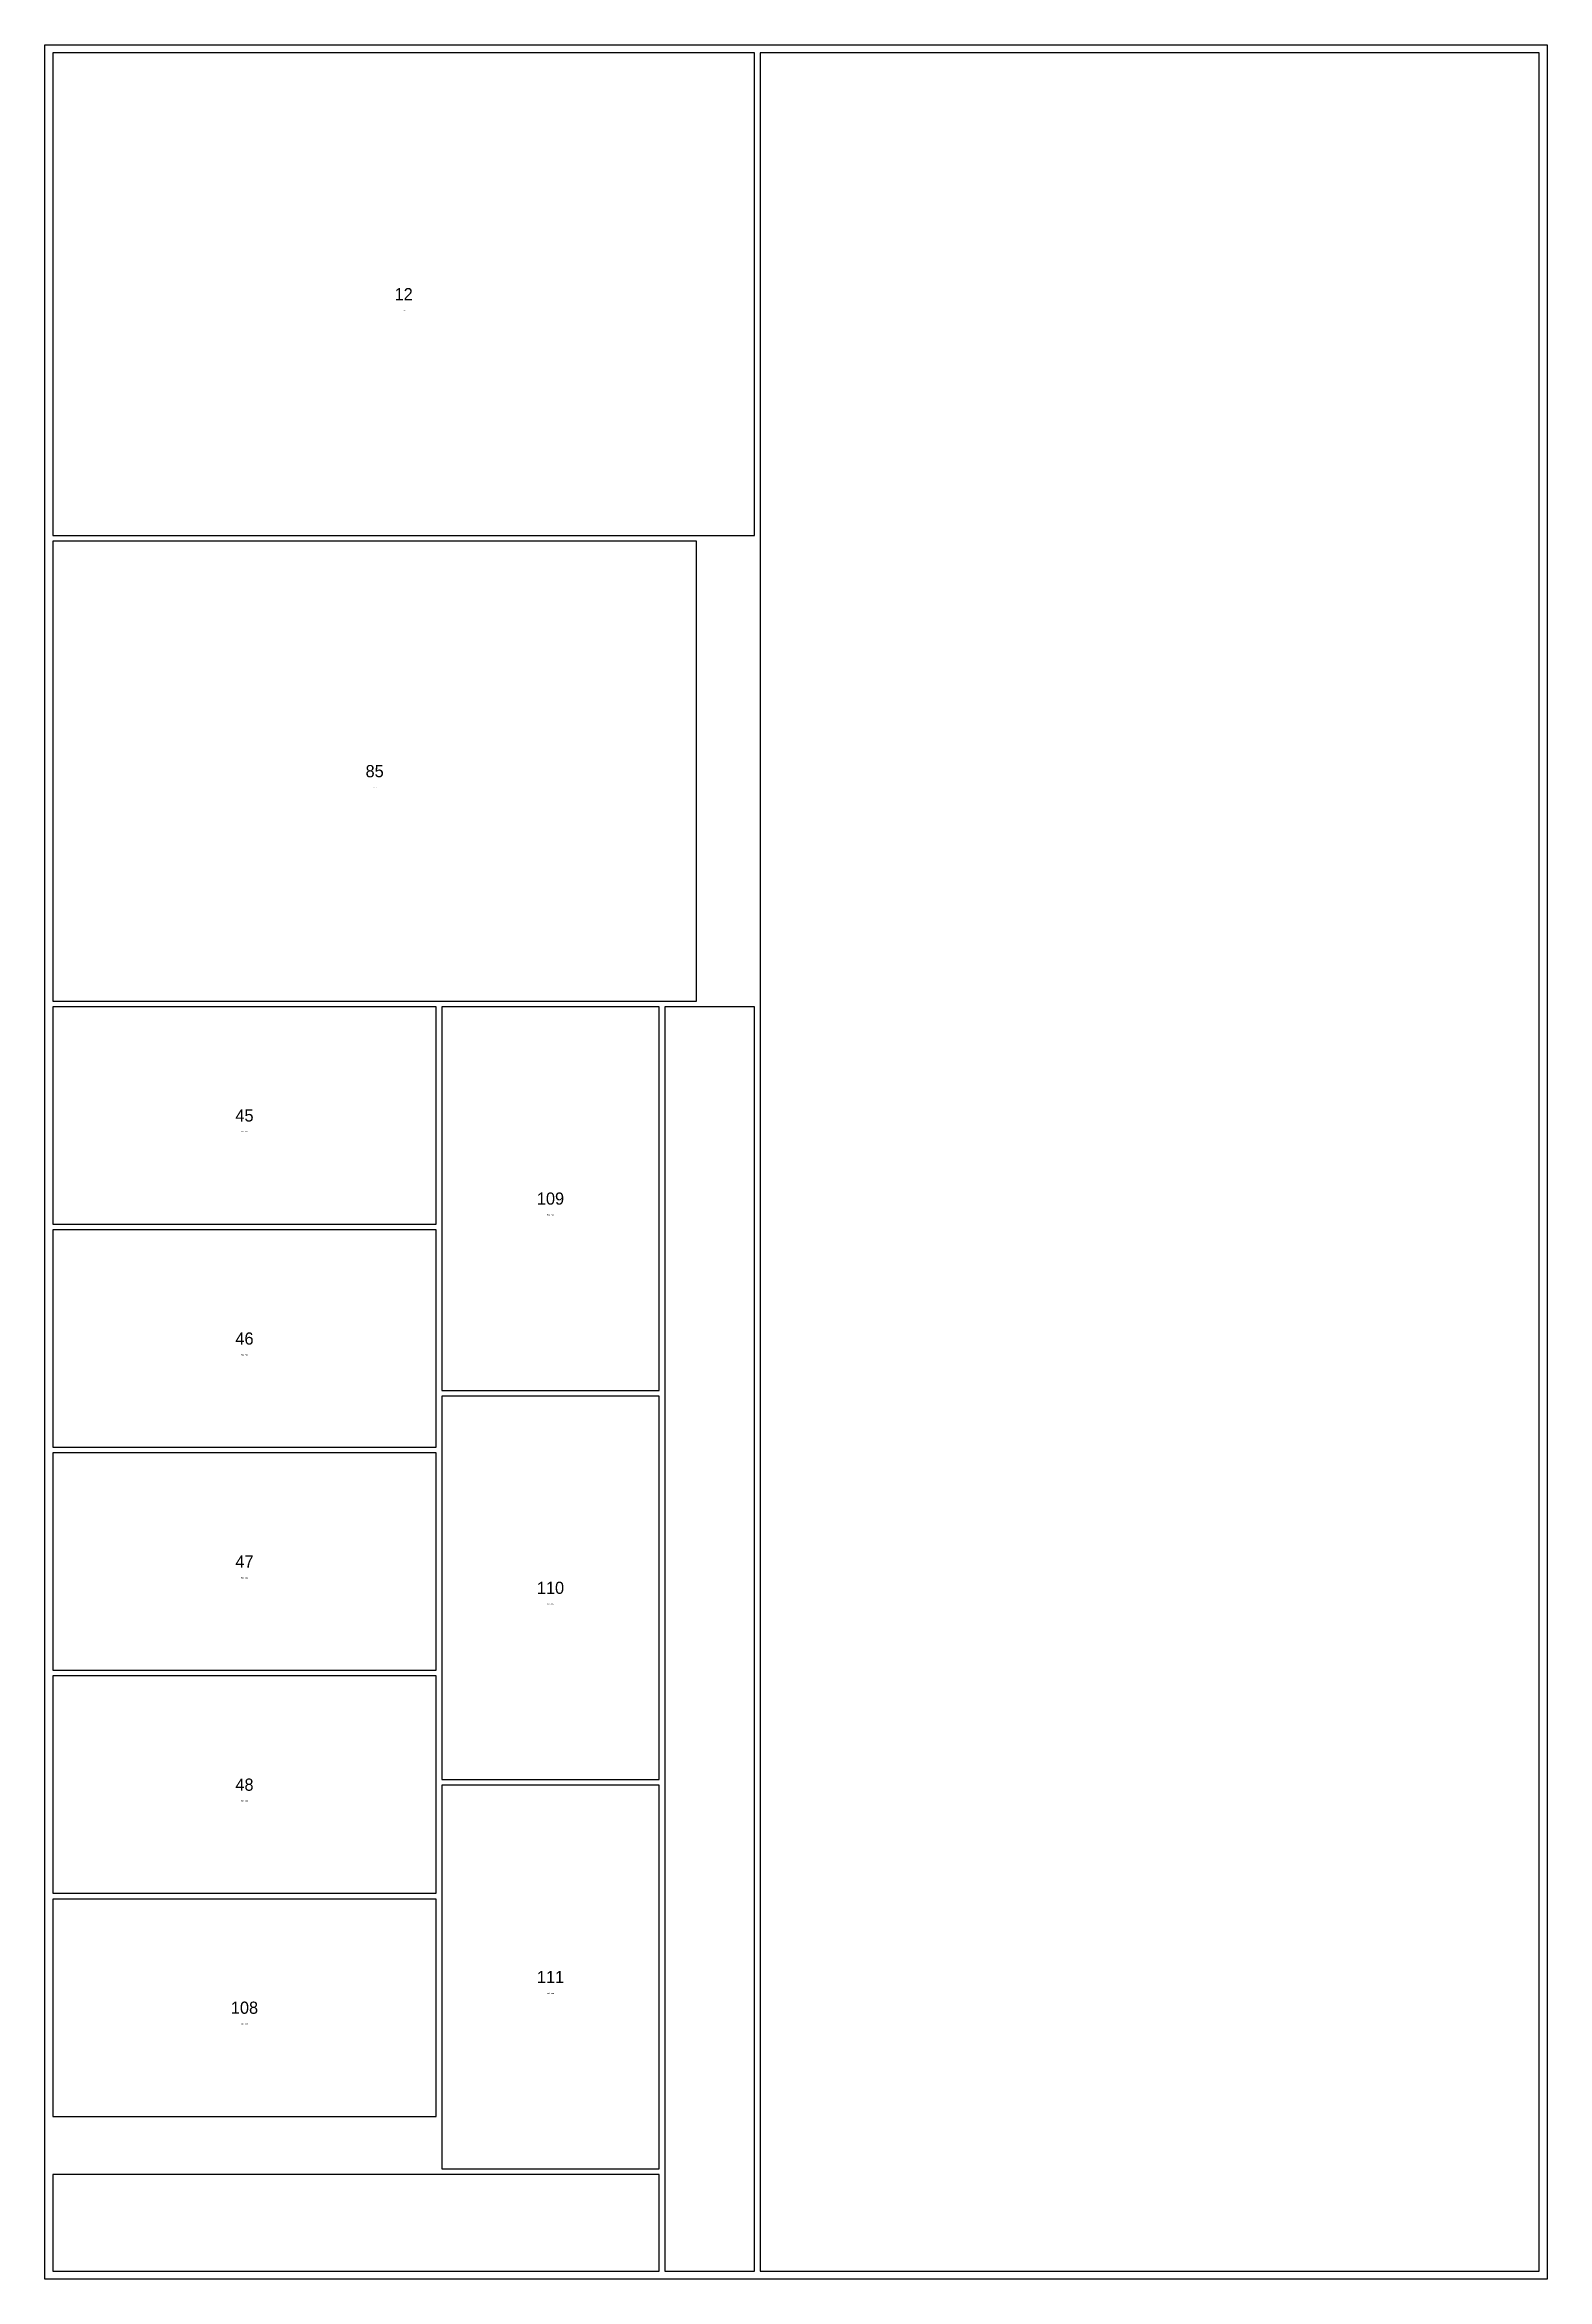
# Model space of a CAD drawing. Header units: millimetres. Extents: x 0 to 1850, y 0 to 2750.
import ezdxf
from ezdxf.enums import TextEntityAlignment as Align

# ---------------------------------------------------------------- set-up
doc = ezdxf.new("R2010")
doc.units = ezdxf.units.MM
for name, color, linetype in [('CHAPA Z 6', 6, 'CONTINUOUS'), ('CORTE M 7 Z 6.1', 3, 'CONTINUOUS'), ('PEÇA_LABEL', 4, 'CONTINUOUS'), ('SOBRA M 7 Z 6.1', 5, 'CONTINUOUS')]:
    doc.layers.add(name, color=color, linetype=linetype)

msp = doc.modelspace()

# ---------------------------------------------------------------- linework, layer by layer
at = {"layer": 'CHAPA Z 6'}
msp.add_lwpolyline([(0, 0), (0, 2750), (1850, 2750), (1850, 0)], close=True, dxfattribs=at)
at = {"layer": 'CORTE M 7 Z 6.1'}
for points in [[(10, 2740), (10, 2146), (874, 2146), (874, 2740)], [(10, 2139), (10, 1573), (802.5, 1573), (802.5, 2139)], [(10, 1566), (10, 1298.5), (482, 1298.5), (482, 1566)], [(489, 1566), (489, 1094), (756.5, 1094), (756.5, 1566)], [(10, 1291.5), (10, 1024), (482, 1024), (482, 1291.5)], [(489, 1087), (489, 615), (756.5, 615), (756.5, 1087)], [(10, 1017), (10, 749.5), (482, 749.5), (482, 1017)], [(10, 742.5), (10, 475), (482, 475), (482, 742.5)], [(489, 608), (489, 136), (756.5, 136), (756.5, 608)], [(10, 468), (10, 200.5), (482, 200.5), (482, 468)]]:
    msp.add_lwpolyline(points, close=True, dxfattribs=at)
at = {"layer": 'SOBRA M 7 Z 6.1'}
for points in [[(881, 2740), (881, 10), (1840, 10), (1840, 2740)], [(763.5, 1566), (763.5, 10), (874, 10), (874, 1566)], [(10, 129), (10, 10), (756.5, 10), (756.5, 129)]]:
    msp.add_lwpolyline(points, close=True, dxfattribs=at)

# ---------------------------------------------------------------- texts
at = {"layer": 'PEÇA_LABEL'}
for s, height, p in [('12', 15, (442, 2443)), ('Fundo', 1, (442, 2423)), ('85', 15, (406.25, 1856)), ('Fundo interno', 1, (406.25, 1836)), ('45', 15, (246, 1432.25)), ('Fundo interno', 1, (246, 1412.25)), ('109', 15, (622.75, 1330)), ('Fundo interno', 1, (622.75, 1310)), ('46', 15, (246, 1157.75)), ('Fundo interno', 1, (246, 1137.75)), ('47', 15, (246, 883.25)), ('Fundo interno', 1, (246, 863.25)), ('110', 15, (622.75, 851)), ('Fundo interno', 1, (622.75, 831)), ('48', 15, (246, 608.75)), ('Fundo interno', 1, (246, 588.75)), ('111', 15, (622.75, 372)), ('108', 15, (246, 334.25)), ('Fundo interno', 1, (622.75, 352)), ('Fundo interno', 1, (246, 314.25))]:
    msp.add_text(s, height=height, dxfattribs=at).set_placement(p, align=Align.MIDDLE_CENTER)

doc.saveas('drawing.dxf')
